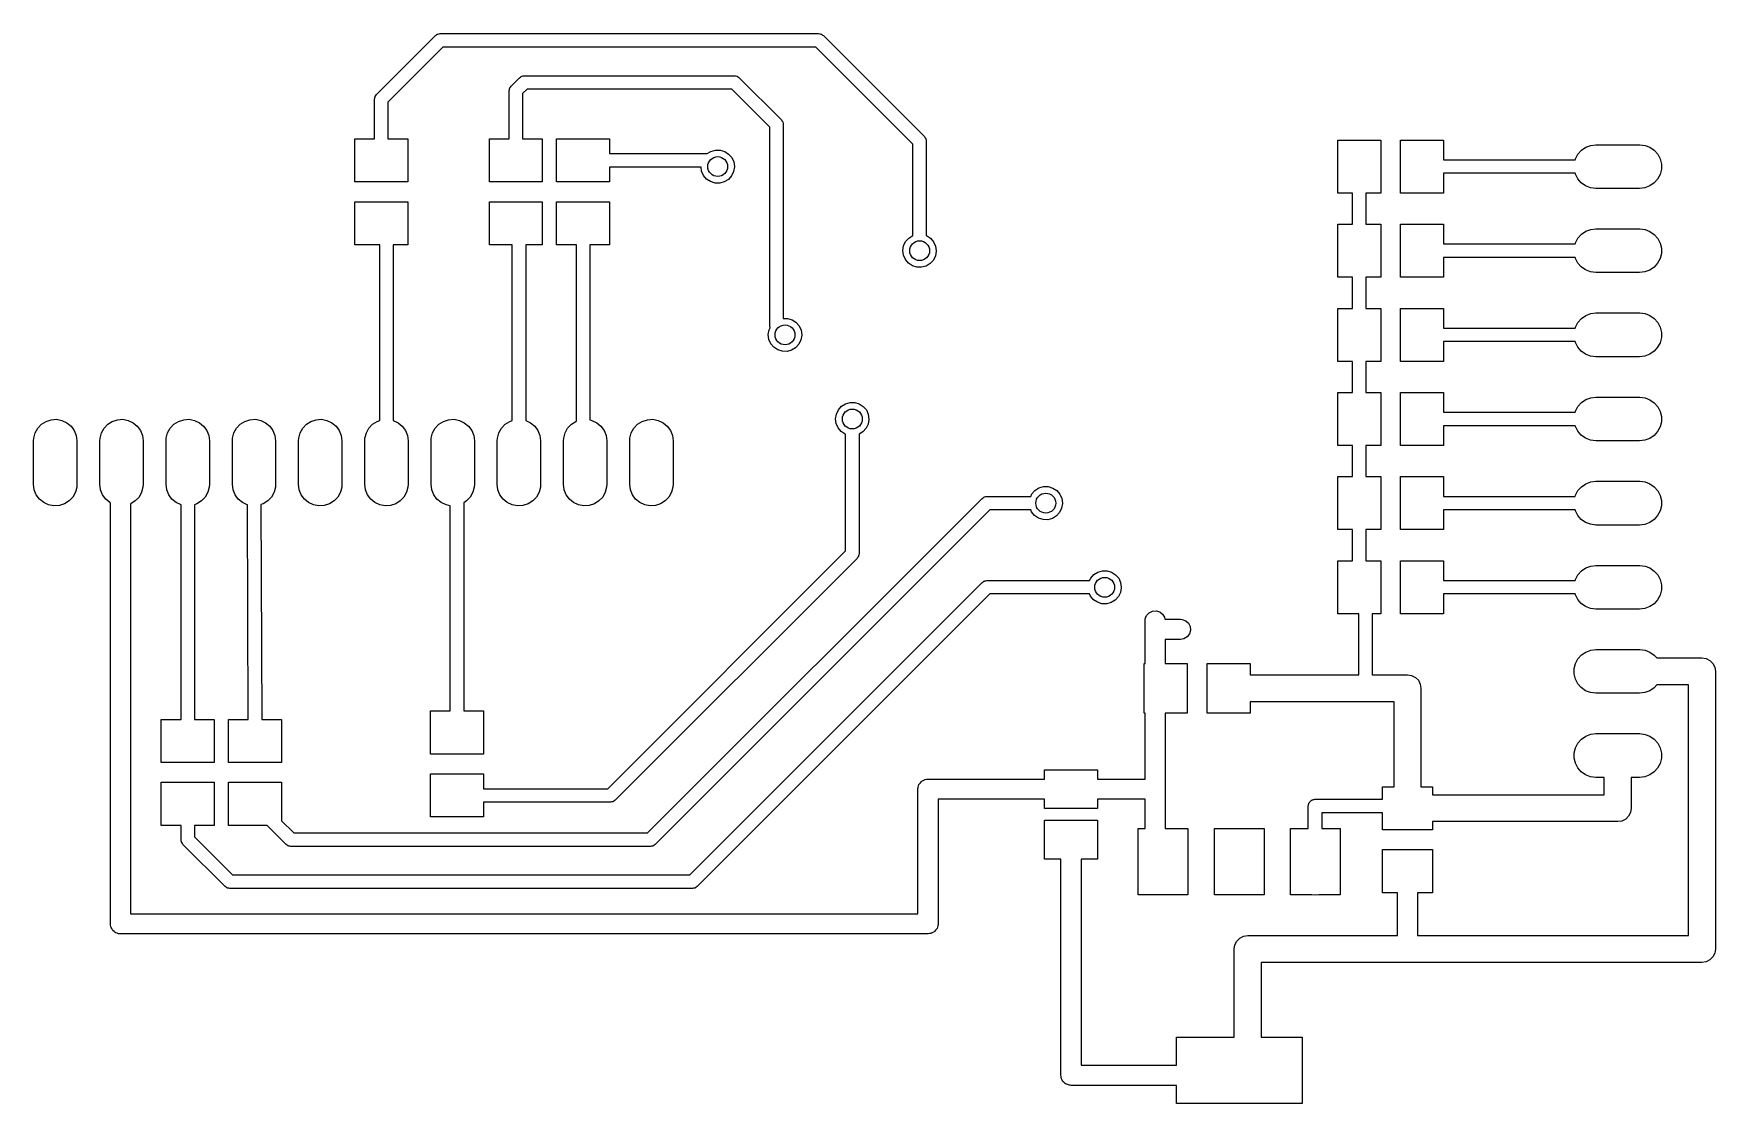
# Model space of a CAD drawing. Extents: x 127.3 to 178.1, y -124.4 to -92.1.
import ezdxf

# ---------------------------------------------------------------- set-up
doc = ezdxf.new("R2010")
doc.units = 0
doc.layers.add('BLACK', color=7, linetype='CONTINUOUS')

msp = doc.modelspace()

# ---------------------------------------------------------------- linework, layer by layer
at = {"layer": 'BLACK', "linetype": 'CONTINUOUS'}
for p, q in [((137.698, -93.9379), (139.476, -92.1597)), ((139.476, -92.1597), (139.505, -92.1417)), ((139.505, -92.1417), (139.531, -92.1205)), ((139.531, -92.1205), (139.543, -92.1179)), ((139.543, -92.1179), (139.553, -92.1117)), ((139.553, -92.1117), (139.587, -92.1079)), ((139.587, -92.1079), (139.62, -92.1004)), ((139.62, -92.1004), (151.05, -92.1004)), ((151.05, -92.1004), (151.083, -92.108)), ((151.083, -92.108), (151.117, -92.1118)), ((151.117, -92.1118), (151.127, -92.118)), ((151.127, -92.118), (151.138, -92.1207)), ((151.138, -92.1207), (151.165, -92.1419)), ((151.165, -92.1419), (151.193, -92.1599)), ((151.193, -92.1599), (154.242, -95.2082)), ((139.704, -92.5068), (138.045, -94.1658)), ((150.965, -92.5068), (139.704, -92.5068)), ((153.894, -95.4358), (150.965, -92.5068)), ((141.762, -93.6839), (142.016, -93.4297)), ((142.016, -93.4297), (142.045, -93.4117)), ((142.045, -93.4117), (142.071, -93.3905)), ((142.071, -93.3905), (142.083, -93.3879)), ((142.083, -93.3879), (142.093, -93.3817)), ((142.093, -93.3817), (142.127, -93.3779)), ((142.127, -93.3779), (142.16, -93.3704)), ((142.16, -93.3704), (148.51, -93.3704)), ((148.51, -93.3704), (148.543, -93.378)), ((148.543, -93.378), (148.577, -93.3818)), ((148.577, -93.3818), (148.587, -93.388)), ((148.587, -93.388), (148.598, -93.3907)), ((148.598, -93.3907), (148.625, -93.4119)), ((148.625, -93.4119), (148.653, -93.4299)), ((148.653, -93.4299), (149.924, -94.7002)), ((137.68, -93.9667), (137.698, -93.9379)), ((141.702, -93.8272), (141.71, -93.7942)), ((141.702, -95.2756), (141.702, -93.8272)), ((141.71, -93.7942), (141.714, -93.7604)), ((141.714, -93.7604), (141.72, -93.7505)), ((141.72, -93.7505), (141.723, -93.7392)), ((141.723, -93.7392), (141.744, -93.7127)), ((141.744, -93.7127), (141.762, -93.6839)), ((142.244, -93.7768), (142.109, -93.9118)), ((142.109, -93.9118), (142.109, -95.2756)), ((148.425, -93.7768), (142.244, -93.7768)), ((149.576, -94.9278), (148.425, -93.7768)), ((137.638, -94.0812), (137.646, -94.0482)), ((137.638, -95.2756), (137.638, -94.0812)), ((137.646, -94.0482), (137.65, -94.0144)), ((137.65, -94.0144), (137.656, -94.0045)), ((137.656, -94.0045), (137.659, -93.9932)), ((137.659, -93.9932), (137.68, -93.9667)), ((138.045, -94.1658), (138.045, -95.2756)), ((149.576, -100.94), (149.576, -94.9278)), ((149.924, -94.7002), (149.942, -94.7289)), ((149.942, -94.7289), (149.963, -94.7555)), ((149.963, -94.7555), (149.965, -94.7669)), ((149.965, -94.7669), (149.972, -94.7768)), ((149.972, -94.7768), (149.975, -94.8105)), ((149.975, -94.8105), (149.983, -94.8436)), ((149.983, -94.8436), (149.983, -100.695)), ((137.042, -96.5756), (137.042, -95.2756)), ((137.042, -95.2756), (137.638, -95.2756)), ((138.045, -95.2756), (138.642, -95.2756)), ((138.642, -95.2756), (138.642, -96.5756)), ((141.106, -96.5756), (141.106, -95.2756)), ((141.106, -95.2756), (141.702, -95.2756)), ((142.109, -95.2756), (142.706, -95.2756)), ((142.706, -95.2756), (142.706, -96.5756)), ((143.138, -96.5756), (143.138, -95.2756)), ((143.138, -95.2756), (144.738, -95.2756)), ((144.738, -95.2756), (144.738, -95.7224)), ((153.894, -98.1936), (153.894, -95.4358)), ((154.242, -95.2082), (154.26, -95.2369)), ((154.26, -95.2369), (154.281, -95.2635)), ((154.281, -95.2635), (154.283, -95.2749)), ((154.283, -95.2749), (154.29, -95.2848)), ((154.29, -95.2848), (154.293, -95.3185)), ((154.293, -95.3185), (154.301, -95.3516)), ((154.301, -95.3516), (154.301, -98.1945)), ((166.722, -96.9136), (166.722, -95.3136)), ((166.722, -95.3136), (168.022, -95.3136)), ((168.022, -95.3136), (168.022, -96.9136)), ((168.622, -96.9136), (168.622, -95.3136)), ((168.622, -95.3136), (169.922, -95.3136)), ((169.922, -95.3136), (169.922, -95.9104)), ((174.362, -95.4723), (174.519, -95.4532)), ((174.519, -95.4532), (175.84, -95.4532)), ((175.84, -95.4532), (175.847, -95.4532)), ((175.847, -95.4532), (176.004, -95.4739)), ((144.738, -95.7224), (147.688, -95.7224)), ((147.688, -95.7224), (147.796, -95.6543)), ((147.796, -95.6543), (147.933, -95.6151)), ((147.933, -95.6151), (148.076, -95.6159)), ((148.076, -95.6159), (148.213, -95.6568)), ((148.213, -95.6568), (148.332, -95.7344)), ((148.332, -95.7344), (148.426, -95.8425)), ((148.426, -95.8425), (148.485, -95.9724)), ((148.485, -95.9724), (148.505, -96.1136)), ((169.922, -95.9104), (173.894, -95.9104)), ((173.894, -95.9104), (173.903, -95.8769)), ((173.903, -95.8769), (173.977, -95.7367)), ((173.977, -95.7367), (174.082, -95.6182)), ((174.082, -95.6182), (174.213, -95.5284)), ((174.213, -95.5284), (174.362, -95.4723)), ((176.004, -95.4739), (176.152, -95.5316)), ((176.152, -95.5316), (176.282, -95.6228)), ((176.282, -95.6228), (176.386, -95.7424)), ((176.386, -95.7424), (176.459, -95.8834)), ((176.459, -95.8834), (176.496, -96.0377)), ((147.501, -96.1288), (144.738, -96.1288)), ((144.738, -96.1288), (144.738, -96.5756)), ((147.517, -96.2489), (147.501, -96.1288)), ((147.574, -96.3795), (147.517, -96.2489)), ((147.666, -96.4887), (147.574, -96.3795)), ((148.419, -96.395), (148.323, -96.5008)), ((148.481, -96.2666), (148.419, -96.395)), ((148.505, -96.1259), (148.481, -96.2666)), ((148.505, -96.1136), (148.505, -96.1259)), ((173.894, -96.3168), (169.922, -96.3168)), ((169.922, -96.3168), (169.922, -96.9136)), ((173.9, -96.3438), (173.894, -96.3168)), ((173.973, -96.4848), (173.9, -96.3438)), ((176.457, -96.3503), (176.382, -96.4905)), ((176.495, -96.1964), (176.457, -96.3503)), ((176.496, -96.0377), (176.495, -96.1964)), ((138.642, -96.5756), (137.042, -96.5756)), ((142.706, -96.5756), (141.106, -96.5756)), ((144.738, -96.5756), (143.138, -96.5756)), ((147.785, -96.5678), (147.666, -96.4887)), ((147.921, -96.6103), (147.785, -96.5678)), ((148.064, -96.6129), (147.921, -96.6103)), ((148.201, -96.5754), (148.064, -96.6129)), ((148.323, -96.5008), (148.201, -96.5754)), ((167.168, -96.9136), (166.722, -96.9136)), ((167.168, -97.8536), (167.168, -96.9136)), ((168.022, -96.9136), (167.575, -96.9136)), ((167.575, -96.9136), (167.575, -97.8536)), ((169.922, -96.9136), (168.622, -96.9136)), ((174.077, -96.6044), (173.973, -96.4848)), ((174.207, -96.6956), (174.077, -96.6044)), ((174.355, -96.7533), (174.207, -96.6956)), ((174.512, -96.774), (174.355, -96.7533)), ((174.519, -96.774), (174.512, -96.774)), ((175.84, -96.774), (174.519, -96.774)), ((175.998, -96.7549), (175.84, -96.774)), ((176.146, -96.6988), (175.998, -96.7549)), ((176.277, -96.609), (176.146, -96.6988)), ((176.382, -96.4905), (176.277, -96.609)), ((137.042, -98.4756), (137.042, -97.1756)), ((137.042, -97.1756), (138.642, -97.1756)), ((138.642, -97.1756), (138.642, -98.4756)), ((141.106, -98.4756), (141.106, -97.1756)), ((141.106, -97.1756), (142.706, -97.1756)), ((142.706, -97.1756), (142.706, -98.4756)), ((143.138, -98.4756), (143.138, -97.1756)), ((143.138, -97.1756), (144.738, -97.1756)), ((144.738, -97.1756), (144.738, -98.4756)), ((166.722, -99.4536), (166.722, -97.8536)), ((166.722, -97.8536), (167.168, -97.8536)), ((167.575, -97.8536), (168.022, -97.8536)), ((168.022, -97.8536), (168.022, -99.4536)), ((168.622, -99.4536), (168.622, -97.8536)), ((168.622, -97.8536), (169.922, -97.8536)), ((169.922, -97.8536), (169.922, -98.4504)), ((174.362, -98.0123), (174.519, -97.9932)), ((174.519, -97.9932), (175.84, -97.9932)), ((175.84, -97.9932), (175.847, -97.9932)), ((175.847, -97.9932), (176.004, -98.0139)), ((137.796, -98.4756), (137.042, -98.4756)), ((137.796, -103.781), (137.796, -98.4756)), ((138.642, -98.4756), (138.203, -98.4756)), ((138.203, -98.4756), (138.203, -103.776)), ((141.796, -98.4756), (141.106, -98.4756)), ((141.796, -103.781), (141.796, -98.4756)), ((142.706, -98.4756), (142.203, -98.4756)), ((142.203, -98.4756), (142.203, -103.776)), ((143.734, -98.4756), (143.138, -98.4756)), ((143.734, -103.801), (143.734, -98.4756)), ((144.738, -98.4756), (144.141, -98.4756)), ((144.141, -98.4756), (144.141, -103.763)), ((153.594, -98.6475), (153.616, -98.5065)), ((153.616, -98.5065), (153.677, -98.3773)), ((153.677, -98.3773), (153.771, -98.2704)), ((153.771, -98.2704), (153.892, -98.1943)), ((153.892, -98.1943), (153.894, -98.1936)), ((154.301, -98.1945), (154.309, -98.1968)), ((154.309, -98.1968), (154.428, -98.2744)), ((154.428, -98.2744), (154.522, -98.3825)), ((154.522, -98.3825), (154.581, -98.5124)), ((154.581, -98.5124), (154.601, -98.6536)), ((169.922, -98.4504), (173.894, -98.4504)), ((173.894, -98.4504), (173.903, -98.4169)), ((173.903, -98.4169), (173.977, -98.2767)), ((173.977, -98.2767), (174.082, -98.1582)), ((174.082, -98.1582), (174.213, -98.0684)), ((174.213, -98.0684), (174.362, -98.0123)), ((176.004, -98.0139), (176.152, -98.0716)), ((176.152, -98.0716), (176.282, -98.1628)), ((176.282, -98.1628), (176.386, -98.2824)), ((176.386, -98.2824), (176.459, -98.4234)), ((176.459, -98.4234), (176.496, -98.5777)), ((153.613, -98.7889), (153.594, -98.6475)), ((153.67, -98.9195), (153.613, -98.7889)), ((153.762, -99.0287), (153.67, -98.9195)), ((154.515, -98.935), (154.419, -99.0408)), ((154.577, -98.8066), (154.515, -98.935)), ((154.601, -98.6659), (154.577, -98.8066)), ((154.601, -98.6536), (154.601, -98.6659)), ((173.894, -98.8568), (169.922, -98.8568)), ((169.922, -98.8568), (169.922, -99.4536)), ((173.9, -98.8838), (173.894, -98.8568)), ((173.973, -99.0248), (173.9, -98.8838)), ((176.457, -98.8903), (176.382, -99.0305)), ((176.495, -98.7364), (176.457, -98.8903)), ((176.496, -98.5777), (176.495, -98.7364)), ((153.881, -99.1078), (153.762, -99.0287)), ((154.017, -99.1503), (153.881, -99.1078)), ((154.16, -99.1529), (154.017, -99.1503)), ((154.297, -99.1154), (154.16, -99.1529)), ((154.419, -99.0408), (154.297, -99.1154)), ((167.168, -99.4536), (166.722, -99.4536)), ((167.168, -100.394), (167.168, -99.4536)), ((168.022, -99.4536), (167.575, -99.4536)), ((167.575, -99.4536), (167.575, -100.394)), ((169.922, -99.4536), (168.622, -99.4536)), ((174.077, -99.1444), (173.973, -99.0248)), ((174.207, -99.2356), (174.077, -99.1444)), ((174.355, -99.2933), (174.207, -99.2356)), ((174.512, -99.314), (174.355, -99.2933)), ((174.519, -99.314), (174.512, -99.314)), ((175.84, -99.314), (174.519, -99.314)), ((175.998, -99.2949), (175.84, -99.314)), ((176.146, -99.2388), (175.998, -99.2949)), ((176.277, -99.149), (176.146, -99.2388)), ((176.382, -99.0305), (176.277, -99.149)), ((166.722, -101.994), (166.722, -100.394)), ((166.722, -100.394), (167.168, -100.394)), ((167.575, -100.394), (168.022, -100.394)), ((168.022, -100.394), (168.022, -101.994)), ((168.622, -101.994), (168.622, -100.394)), ((168.622, -100.394), (169.922, -100.394)), ((169.922, -100.394), (169.922, -100.99)), ((174.362, -100.552), (174.519, -100.533)), ((174.519, -100.533), (175.84, -100.533)), ((175.84, -100.533), (175.847, -100.533)), ((175.847, -100.533), (176.004, -100.554)), ((149.53, -101.187), (149.552, -101.046)), ((149.552, -101.046), (149.585, -100.978)), ((149.584, -100.973), (149.576, -100.94)), ((149.585, -100.978), (149.584, -100.973)), ((149.983, -100.695), (150.108, -100.696)), ((150.108, -100.696), (150.245, -100.737)), ((150.245, -100.737), (150.364, -100.814)), ((150.364, -100.814), (150.458, -100.922)), ((150.458, -100.922), (150.517, -101.052)), ((150.517, -101.052), (150.537, -101.194)), ((169.922, -100.99), (173.894, -100.99)), ((173.894, -100.99), (173.903, -100.957)), ((173.903, -100.957), (173.977, -100.817)), ((173.977, -100.817), (174.082, -100.698)), ((174.082, -100.698), (174.213, -100.608)), ((174.213, -100.608), (174.362, -100.552)), ((176.004, -100.554), (176.152, -100.612)), ((176.152, -100.612), (176.282, -100.703)), ((176.282, -100.703), (176.386, -100.822)), ((176.386, -100.822), (176.459, -100.963)), ((176.459, -100.963), (176.496, -101.118)), ((149.549, -101.329), (149.53, -101.187)), ((149.606, -101.46), (149.549, -101.329)), ((149.698, -101.569), (149.606, -101.46)), ((150.451, -101.475), (150.355, -101.581)), ((150.513, -101.347), (150.451, -101.475)), ((150.537, -101.206), (150.513, -101.347)), ((150.537, -101.194), (150.537, -101.206)), ((173.894, -101.397), (169.922, -101.397)), ((169.922, -101.397), (169.922, -101.994)), ((173.9, -101.424), (173.894, -101.397)), ((173.973, -101.565), (173.9, -101.424)), ((176.457, -101.43), (176.382, -101.57)), ((176.495, -101.276), (176.457, -101.43)), ((176.496, -101.118), (176.495, -101.276)), ((149.817, -101.648), (149.698, -101.569)), ((149.953, -101.69), (149.817, -101.648)), ((150.096, -101.693), (149.953, -101.69)), ((150.233, -101.655), (150.096, -101.693)), ((150.355, -101.581), (150.233, -101.655)), ((167.168, -101.994), (166.722, -101.994)), ((167.168, -102.934), (167.168, -101.994)), ((168.022, -101.994), (167.575, -101.994)), ((167.575, -101.994), (167.575, -102.934)), ((169.922, -101.994), (168.622, -101.994)), ((174.077, -101.684), (173.973, -101.565)), ((174.207, -101.776), (174.077, -101.684)), ((174.355, -101.833), (174.207, -101.776)), ((174.512, -101.854), (174.355, -101.833)), ((174.519, -101.854), (174.512, -101.854)), ((175.84, -101.854), (174.519, -101.854)), ((175.998, -101.835), (175.84, -101.854)), ((176.146, -101.779), (175.998, -101.835)), ((176.277, -101.689), (176.146, -101.779)), ((176.382, -101.57), (176.277, -101.689)), ((166.722, -104.534), (166.722, -102.934)), ((166.722, -102.934), (167.168, -102.934)), ((167.575, -102.934), (168.022, -102.934)), ((168.022, -102.934), (168.022, -104.534)), ((168.622, -104.534), (168.622, -102.934)), ((168.622, -102.934), (169.922, -102.934)), ((169.922, -102.934), (169.922, -103.53)), ((174.362, -103.092), (174.519, -103.073)), ((174.519, -103.073), (175.84, -103.073)), ((175.84, -103.073), (175.847, -103.073)), ((175.847, -103.073), (176.004, -103.094)), ((151.562, -103.727), (151.584, -103.586)), ((151.584, -103.586), (151.645, -103.457)), ((151.645, -103.457), (151.739, -103.35)), ((151.739, -103.35), (151.86, -103.274)), ((151.86, -103.274), (151.997, -103.235)), ((151.997, -103.235), (152.14, -103.236)), ((152.14, -103.236), (152.277, -103.277)), ((152.277, -103.277), (152.396, -103.354)), ((152.396, -103.354), (152.49, -103.462)), ((152.49, -103.462), (152.549, -103.592)), ((169.922, -103.53), (173.894, -103.53)), ((173.894, -103.53), (173.903, -103.497)), ((173.903, -103.497), (173.977, -103.357)), ((173.977, -103.357), (174.082, -103.238)), ((174.082, -103.238), (174.213, -103.148)), ((174.213, -103.148), (174.362, -103.092)), ((176.004, -103.094), (176.152, -103.152)), ((176.152, -103.152), (176.282, -103.243)), ((176.282, -103.243), (176.386, -103.362)), ((176.386, -103.362), (176.459, -103.503)), ((176.459, -103.503), (176.496, -103.658)), ((127.392, -104.156), (127.471, -104.013)), ((127.471, -104.013), (127.583, -103.893)), ((127.583, -103.893), (127.721, -103.805)), ((127.721, -103.805), (127.877, -103.755)), ((127.877, -103.755), (128.041, -103.744)), ((128.041, -103.744), (128.202, -103.775)), ((128.202, -103.775), (128.35, -103.845)), ((128.35, -103.845), (128.476, -103.949)), ((128.476, -103.949), (128.573, -104.082)), ((128.573, -104.082), (128.633, -104.234)), ((129.392, -104.156), (129.471, -104.013)), ((129.471, -104.013), (129.583, -103.893)), ((129.583, -103.893), (129.721, -103.805)), ((129.721, -103.805), (129.877, -103.755)), ((129.877, -103.755), (130.041, -103.744)), ((130.041, -103.744), (130.202, -103.775)), ((130.202, -103.775), (130.35, -103.845)), ((130.35, -103.845), (130.476, -103.949)), ((130.476, -103.949), (130.573, -104.082)), ((130.573, -104.082), (130.633, -104.234)), ((131.392, -104.156), (131.471, -104.013)), ((131.471, -104.013), (131.583, -103.893)), ((131.583, -103.893), (131.721, -103.805)), ((131.721, -103.805), (131.877, -103.755)), ((131.877, -103.755), (132.041, -103.744)), ((132.041, -103.744), (132.202, -103.775)), ((132.202, -103.775), (132.35, -103.845)), ((132.35, -103.845), (132.476, -103.949)), ((132.476, -103.949), (132.573, -104.082)), ((132.573, -104.082), (132.633, -104.234)), ((133.392, -104.156), (133.471, -104.013)), ((133.471, -104.013), (133.583, -103.893)), ((133.583, -103.893), (133.721, -103.805)), ((133.721, -103.805), (133.877, -103.755)), ((133.877, -103.755), (134.041, -103.744)), ((134.041, -103.744), (134.202, -103.775)), ((134.202, -103.775), (134.35, -103.845)), ((134.35, -103.845), (134.476, -103.949)), ((134.476, -103.949), (134.573, -104.082)), ((134.573, -104.082), (134.633, -104.234)), ((135.392, -104.156), (135.471, -104.013)), ((135.471, -104.013), (135.583, -103.893)), ((135.583, -103.893), (135.721, -103.805)), ((135.721, -103.805), (135.877, -103.755)), ((135.877, -103.755), (136.041, -103.744)), ((136.041, -103.744), (136.202, -103.775)), ((136.202, -103.775), (136.35, -103.845)), ((136.35, -103.845), (136.476, -103.949)), ((136.476, -103.949), (136.573, -104.082)), ((136.573, -104.082), (136.633, -104.234)), ((137.392, -104.156), (137.471, -104.013)), ((137.471, -104.013), (137.583, -103.893)), ((137.583, -103.893), (137.721, -103.805)), ((137.721, -103.805), (137.796, -103.781)), ((138.203, -103.776), (138.35, -103.845)), ((138.35, -103.845), (138.476, -103.949)), ((138.476, -103.949), (138.573, -104.082)), ((138.573, -104.082), (138.633, -104.234)), ((139.392, -104.156), (139.471, -104.013)), ((139.471, -104.013), (139.583, -103.893)), ((139.583, -103.893), (139.721, -103.805)), ((139.721, -103.805), (139.877, -103.755)), ((139.877, -103.755), (140.041, -103.744)), ((140.041, -103.744), (140.202, -103.775)), ((140.202, -103.775), (140.35, -103.845)), ((140.35, -103.845), (140.476, -103.949)), ((140.476, -103.949), (140.573, -104.082)), ((140.573, -104.082), (140.633, -104.234)), ((141.392, -104.156), (141.471, -104.013)), ((141.471, -104.013), (141.583, -103.893)), ((141.583, -103.893), (141.721, -103.805)), ((141.721, -103.805), (141.796, -103.781)), ((142.203, -103.776), (142.35, -103.845)), ((142.35, -103.845), (142.476, -103.949)), ((142.476, -103.949), (142.573, -104.082)), ((142.573, -104.082), (142.633, -104.234)), ((143.392, -104.156), (143.471, -104.013)), ((143.471, -104.013), (143.583, -103.893)), ((143.583, -103.893), (143.721, -103.805)), ((143.721, -103.805), (143.734, -103.801)), ((144.141, -103.763), (144.202, -103.775)), ((144.202, -103.775), (144.35, -103.845)), ((144.35, -103.845), (144.476, -103.949)), ((144.476, -103.949), (144.573, -104.082)), ((144.573, -104.082), (144.633, -104.234)), ((145.392, -104.156), (145.471, -104.013)), ((145.471, -104.013), (145.583, -103.893)), ((145.583, -103.893), (145.721, -103.805)), ((145.721, -103.805), (145.877, -103.755)), ((145.877, -103.755), (146.041, -103.744)), ((146.041, -103.744), (146.202, -103.775)), ((146.202, -103.775), (146.35, -103.845)), ((146.35, -103.845), (146.476, -103.949)), ((146.476, -103.949), (146.573, -104.082)), ((146.573, -104.082), (146.633, -104.234)), ((151.581, -103.869), (151.562, -103.727)), ((151.638, -104), (151.581, -103.869)), ((151.73, -104.109), (151.638, -104)), ((152.483, -104.015), (152.387, -104.121)), ((152.545, -103.887), (152.483, -104.015)), ((152.569, -103.746), (152.545, -103.887)), ((152.549, -103.592), (152.569, -103.734)), ((152.569, -103.734), (152.569, -103.746)), ((173.894, -103.937), (169.922, -103.937)), ((169.922, -103.937), (169.922, -104.534)), ((173.9, -103.964), (173.894, -103.937)), ((173.973, -104.105), (173.9, -103.964)), ((176.457, -103.97), (176.382, -104.11)), ((176.495, -103.816), (176.457, -103.97)), ((176.496, -103.658), (176.495, -103.816)), ((127.346, -104.397), (127.351, -104.315)), ((127.346, -105.705), (127.346, -104.397)), ((127.351, -104.315), (127.392, -104.156)), ((128.633, -104.234), (128.654, -104.397)), ((128.654, -104.397), (128.654, -105.705)), ((129.346, -104.397), (129.351, -104.315)), ((129.346, -105.705), (129.346, -104.397)), ((129.351, -104.315), (129.392, -104.156)), ((130.633, -104.234), (130.654, -104.397)), ((130.654, -104.397), (130.654, -105.705)), ((131.346, -104.397), (131.351, -104.315)), ((131.346, -105.705), (131.346, -104.397)), ((131.351, -104.315), (131.392, -104.156)), ((132.633, -104.234), (132.654, -104.397)), ((132.654, -104.397), (132.654, -105.705)), ((133.346, -104.397), (133.351, -104.315)), ((133.346, -105.705), (133.346, -104.397)), ((133.351, -104.315), (133.392, -104.156)), ((134.633, -104.234), (134.654, -104.397)), ((134.654, -104.397), (134.654, -105.705)), ((135.346, -104.397), (135.351, -104.315)), ((135.346, -105.705), (135.346, -104.397)), ((135.351, -104.315), (135.392, -104.156)), ((136.633, -104.234), (136.654, -104.397)), ((136.654, -104.397), (136.654, -105.705)), ((137.346, -104.397), (137.351, -104.315)), ((137.346, -105.705), (137.346, -104.397)), ((137.351, -104.315), (137.392, -104.156)), ((138.633, -104.234), (138.654, -104.397)), ((138.654, -104.397), (138.654, -105.705)), ((139.346, -104.397), (139.351, -104.315)), ((139.346, -105.705), (139.346, -104.397)), ((139.351, -104.315), (139.392, -104.156)), ((140.633, -104.234), (140.654, -104.397)), ((140.654, -104.397), (140.654, -105.705)), ((141.346, -104.397), (141.351, -104.315)), ((141.346, -105.705), (141.346, -104.397)), ((141.351, -104.315), (141.392, -104.156)), ((142.633, -104.234), (142.654, -104.397)), ((142.654, -104.397), (142.654, -105.705)), ((143.346, -104.397), (143.351, -104.315)), ((143.346, -105.705), (143.346, -104.397)), ((143.351, -104.315), (143.392, -104.156)), ((144.633, -104.234), (144.654, -104.397)), ((144.654, -104.397), (144.654, -105.705)), ((145.346, -104.397), (145.351, -104.315)), ((145.346, -105.705), (145.346, -104.397)), ((145.351, -104.315), (145.392, -104.156)), ((146.633, -104.234), (146.654, -104.397)), ((146.654, -104.397), (146.654, -105.705)), ((151.849, -104.188), (151.73, -104.109)), ((151.862, -104.192), (151.849, -104.188)), ((151.862, -107.713), (151.862, -104.192)), ((152.387, -104.121), (152.269, -104.193)), ((152.269, -104.193), (152.269, -107.798)), ((167.168, -104.534), (166.722, -104.534)), ((167.168, -105.474), (167.168, -104.534)), ((168.022, -104.534), (167.575, -104.534)), ((167.575, -104.534), (167.575, -105.474)), ((169.922, -104.534), (168.622, -104.534)), ((174.077, -104.224), (173.973, -104.105)), ((174.207, -104.316), (174.077, -104.224)), ((174.355, -104.373), (174.207, -104.316)), ((174.512, -104.394), (174.355, -104.373)), ((174.519, -104.394), (174.512, -104.394)), ((175.84, -104.394), (174.519, -104.394)), ((175.998, -104.375), (175.84, -104.394)), ((176.146, -104.319), (175.998, -104.375)), ((176.277, -104.229), (176.146, -104.319)), ((176.382, -104.11), (176.277, -104.229)), ((166.722, -107.074), (166.722, -105.474)), ((166.722, -105.474), (167.168, -105.474)), ((167.575, -105.474), (168.022, -105.474)), ((168.022, -105.474), (168.022, -107.074)), ((168.622, -107.074), (168.622, -105.474)), ((168.622, -105.474), (169.922, -105.474)), ((169.922, -105.474), (169.922, -106.07)), ((174.362, -105.632), (174.519, -105.613)), ((174.519, -105.613), (175.84, -105.613)), ((175.84, -105.613), (175.847, -105.613)), ((175.847, -105.613), (176.004, -105.634)), ((127.366, -105.868), (127.346, -105.705)), ((127.427, -106.02), (127.366, -105.868)), ((127.523, -106.153), (127.427, -106.02)), ((128.529, -106.09), (128.416, -106.209)), ((128.608, -105.946), (128.529, -106.09)), ((128.648, -105.787), (128.608, -105.946)), ((128.654, -105.705), (128.648, -105.787)), ((129.366, -105.868), (129.346, -105.705)), ((129.427, -106.02), (129.366, -105.868)), ((129.523, -106.153), (129.427, -106.02)), ((130.529, -106.09), (130.416, -106.209)), ((130.608, -105.946), (130.529, -106.09)), ((130.648, -105.787), (130.608, -105.946)), ((130.654, -105.705), (130.648, -105.787)), ((131.366, -105.868), (131.346, -105.705)), ((131.427, -106.02), (131.366, -105.868)), ((131.523, -106.153), (131.427, -106.02)), ((132.529, -106.09), (132.416, -106.209)), ((132.608, -105.946), (132.529, -106.09)), ((132.648, -105.787), (132.608, -105.946)), ((132.654, -105.705), (132.648, -105.787)), ((133.366, -105.868), (133.346, -105.705)), ((133.427, -106.02), (133.366, -105.868)), ((133.523, -106.153), (133.427, -106.02)), ((134.529, -106.09), (134.416, -106.209)), ((134.608, -105.946), (134.529, -106.09)), ((134.648, -105.787), (134.608, -105.946)), ((134.654, -105.705), (134.648, -105.787)), ((135.366, -105.868), (135.346, -105.705)), ((135.427, -106.02), (135.366, -105.868)), ((135.523, -106.153), (135.427, -106.02)), ((136.529, -106.09), (136.416, -106.209)), ((136.608, -105.946), (136.529, -106.09)), ((136.648, -105.787), (136.608, -105.946)), ((136.654, -105.705), (136.648, -105.787)), ((137.366, -105.868), (137.346, -105.705)), ((137.427, -106.02), (137.366, -105.868)), ((137.523, -106.153), (137.427, -106.02)), ((138.529, -106.09), (138.416, -106.209)), ((138.608, -105.946), (138.529, -106.09)), ((138.648, -105.787), (138.608, -105.946)), ((138.654, -105.705), (138.648, -105.787)), ((139.366, -105.868), (139.346, -105.705)), ((139.427, -106.02), (139.366, -105.868)), ((139.523, -106.153), (139.427, -106.02)), ((140.529, -106.09), (140.416, -106.209)), ((140.608, -105.946), (140.529, -106.09)), ((140.648, -105.787), (140.608, -105.946)), ((140.654, -105.705), (140.648, -105.787)), ((141.366, -105.868), (141.346, -105.705)), ((141.427, -106.02), (141.366, -105.868)), ((141.523, -106.153), (141.427, -106.02)), ((142.529, -106.09), (142.416, -106.209)), ((142.608, -105.946), (142.529, -106.09)), ((142.648, -105.787), (142.608, -105.946)), ((142.654, -105.705), (142.648, -105.787)), ((143.366, -105.868), (143.346, -105.705)), ((143.427, -106.02), (143.366, -105.868)), ((143.523, -106.153), (143.427, -106.02)), ((144.529, -106.09), (144.416, -106.209)), ((144.608, -105.946), (144.529, -106.09)), ((144.648, -105.787), (144.608, -105.946)), ((144.654, -105.705), (144.648, -105.787)), ((145.366, -105.868), (145.346, -105.705)), ((145.427, -106.02), (145.366, -105.868)), ((145.523, -106.153), (145.427, -106.02)), ((145.885, -116.23), (155.986, -106.13)), ((146.529, -106.09), (146.416, -106.209)), ((146.608, -105.946), (146.529, -106.09)), ((146.648, -105.787), (146.608, -105.946)), ((146.654, -105.705), (146.648, -105.787)), ((155.986, -106.13), (156.015, -106.112)), ((156.015, -106.112), (156.041, -106.091)), ((156.041, -106.091), (156.053, -106.088)), ((156.053, -106.088), (156.063, -106.082)), ((156.063, -106.082), (156.097, -106.078)), ((156.097, -106.078), (156.13, -106.07)), ((156.13, -106.07), (157.453, -106.07)), ((157.453, -106.07), (157.487, -105.997)), ((157.487, -105.997), (157.581, -105.89)), ((157.581, -105.89), (157.702, -105.814)), ((157.702, -105.814), (157.839, -105.775)), ((157.839, -105.775), (157.982, -105.776)), ((157.982, -105.776), (158.119, -105.817)), ((158.119, -105.817), (158.238, -105.894)), ((158.238, -105.894), (158.332, -106.002)), ((158.332, -106.002), (158.391, -106.132)), ((169.922, -106.07), (173.894, -106.07)), ((173.894, -106.07), (173.903, -106.037)), ((173.903, -106.037), (173.977, -105.897)), ((173.977, -105.897), (174.082, -105.778)), ((174.082, -105.778), (174.213, -105.688)), ((174.213, -105.688), (174.362, -105.632)), ((176.004, -105.634), (176.152, -105.692)), ((176.152, -105.692), (176.282, -105.783)), ((176.282, -105.783), (176.386, -105.902)), ((176.386, -105.902), (176.459, -106.043)), ((176.459, -106.043), (176.496, -106.198)), ((127.649, -106.257), (127.523, -106.153)), ((127.798, -106.327), (127.649, -106.257)), ((127.959, -106.358), (127.798, -106.327)), ((128.122, -106.348), (127.959, -106.358)), ((128.278, -106.297), (128.122, -106.348)), ((128.416, -106.209), (128.278, -106.297)), ((129.649, -106.257), (129.523, -106.153)), ((129.663, -106.264), (129.649, -106.257)), ((129.663, -118.974), (129.663, -106.264)), ((130.278, -106.297), (130.272, -106.299)), ((130.272, -106.299), (130.272, -118.669)), ((130.416, -106.209), (130.278, -106.297)), ((131.649, -106.257), (131.523, -106.153)), ((131.796, -106.327), (131.649, -106.257)), ((131.796, -112.802), (131.796, -106.327)), ((132.278, -106.297), (132.203, -106.321)), ((132.203, -106.321), (132.203, -112.802)), ((132.416, -106.209), (132.278, -106.297)), ((133.649, -106.257), (133.523, -106.153)), ((133.798, -106.327), (133.649, -106.257)), ((133.801, -106.328), (133.798, -106.327)), ((133.826, -112.802), (133.801, -106.328)), ((134.278, -106.297), (134.207, -106.32)), ((134.207, -106.32), (134.232, -112.802)), ((134.416, -106.209), (134.278, -106.297)), ((135.649, -106.257), (135.523, -106.153)), ((135.798, -106.327), (135.649, -106.257)), ((135.959, -106.358), (135.798, -106.327)), ((136.122, -106.348), (135.959, -106.358)), ((136.278, -106.297), (136.122, -106.348)), ((136.416, -106.209), (136.278, -106.297)), ((137.649, -106.257), (137.523, -106.153)), ((137.798, -106.327), (137.649, -106.257)), ((137.959, -106.358), (137.798, -106.327)), ((138.122, -106.348), (137.959, -106.358)), ((138.278, -106.297), (138.122, -106.348)), ((138.416, -106.209), (138.278, -106.297)), ((139.649, -106.257), (139.523, -106.153)), ((139.798, -106.327), (139.649, -106.257)), ((139.924, -106.351), (139.798, -106.327)), ((139.924, -112.548), (139.924, -106.351)), ((140.416, -106.209), (140.331, -106.263)), ((140.331, -106.263), (140.331, -112.548)), ((141.649, -106.257), (141.523, -106.153)), ((141.798, -106.327), (141.649, -106.257)), ((141.959, -106.358), (141.798, -106.327)), ((142.122, -106.348), (141.959, -106.358)), ((142.278, -106.297), (142.122, -106.348)), ((142.416, -106.209), (142.278, -106.297)), ((143.649, -106.257), (143.523, -106.153)), ((143.798, -106.327), (143.649, -106.257)), ((143.959, -106.358), (143.798, -106.327)), ((144.122, -106.348), (143.959, -106.358)), ((144.278, -106.297), (144.122, -106.348)), ((144.416, -106.209), (144.278, -106.297)), ((145.649, -106.257), (145.523, -106.153)), ((145.798, -106.327), (145.649, -106.257)), ((145.959, -106.358), (145.798, -106.327)), ((146.122, -106.348), (145.959, -106.358)), ((156.214, -106.477), (146.113, -116.578)), ((146.278, -106.297), (146.122, -106.348)), ((146.416, -106.209), (146.278, -106.297)), ((157.453, -106.477), (156.214, -106.477)), ((157.48, -106.54), (157.453, -106.477)), ((157.572, -106.649), (157.48, -106.54)), ((158.325, -106.555), (158.229, -106.661)), ((158.387, -106.427), (158.325, -106.555)), ((158.411, -106.286), (158.387, -106.427)), ((158.391, -106.132), (158.411, -106.274)), ((158.411, -106.274), (158.411, -106.286)), ((173.894, -106.477), (169.922, -106.477)), ((169.922, -106.477), (169.922, -107.074)), ((173.9, -106.504), (173.894, -106.477)), ((173.973, -106.645), (173.9, -106.504)), ((176.457, -106.51), (176.382, -106.65)), ((176.495, -106.356), (176.457, -106.51)), ((176.496, -106.198), (176.495, -106.356)), ((157.691, -106.728), (157.572, -106.649)), ((157.827, -106.77), (157.691, -106.728)), ((157.97, -106.773), (157.827, -106.77)), ((158.107, -106.735), (157.97, -106.773)), ((158.229, -106.661), (158.107, -106.735)), ((167.168, -107.074), (166.722, -107.074)), ((167.168, -108.014), (167.168, -107.074)), ((168.022, -107.074), (167.575, -107.074)), ((167.575, -107.074), (167.575, -108.014)), ((169.922, -107.074), (168.622, -107.074)), ((174.077, -106.764), (173.973, -106.645)), ((174.207, -106.856), (174.077, -106.764)), ((174.355, -106.913), (174.207, -106.856)), ((174.512, -106.934), (174.355, -106.913)), ((174.519, -106.934), (174.512, -106.934)), ((175.84, -106.934), (174.519, -106.934)), ((175.998, -106.915), (175.84, -106.934)), ((176.146, -106.859), (175.998, -106.915)), ((176.277, -106.769), (176.146, -106.859)), ((176.382, -106.65), (176.277, -106.769)), ((144.681, -114.894), (151.862, -107.713)), ((152.209, -107.941), (144.909, -115.242)), ((152.227, -107.913), (152.209, -107.941)), ((152.249, -107.886), (152.227, -107.913)), ((152.251, -107.875), (152.249, -107.886)), ((152.257, -107.865), (152.251, -107.875)), ((152.261, -107.831), (152.257, -107.865)), ((152.269, -107.798), (152.261, -107.831)), ((166.722, -109.614), (166.722, -108.014)), ((166.722, -108.014), (167.168, -108.014)), ((167.575, -108.014), (168.022, -108.014)), ((168.022, -108.014), (168.022, -109.614)), ((168.622, -109.614), (168.622, -108.014)), ((168.622, -108.014), (169.922, -108.014)), ((169.922, -108.014), (169.922, -108.61)), ((174.362, -108.172), (174.519, -108.153)), ((174.519, -108.153), (175.84, -108.153)), ((175.84, -108.153), (175.847, -108.153)), ((175.847, -108.153), (176.004, -108.174)), ((155.986, -108.67), (156.015, -108.652)), ((156.015, -108.652), (156.041, -108.631)), ((156.041, -108.631), (156.053, -108.628)), ((156.053, -108.628), (156.063, -108.622)), ((156.063, -108.622), (156.097, -108.618)), ((156.097, -108.618), (156.13, -108.61)), ((156.13, -108.61), (159.231, -108.61)), ((159.231, -108.61), (159.265, -108.537)), ((159.265, -108.537), (159.359, -108.43)), ((159.359, -108.43), (159.48, -108.354)), ((159.48, -108.354), (159.617, -108.315)), ((159.617, -108.315), (159.76, -108.316)), ((159.76, -108.316), (159.897, -108.357)), ((159.897, -108.357), (160.016, -108.434)), ((160.016, -108.434), (160.11, -108.542)), ((160.11, -108.542), (160.169, -108.672)), ((169.922, -108.61), (173.894, -108.61)), ((173.894, -108.61), (173.903, -108.577)), ((173.903, -108.577), (173.977, -108.437)), ((173.977, -108.437), (174.082, -108.318)), ((174.082, -108.318), (174.213, -108.228)), ((174.213, -108.228), (174.362, -108.172)), ((176.004, -108.174), (176.152, -108.232)), ((176.152, -108.232), (176.282, -108.323)), ((176.282, -108.323), (176.386, -108.442)), ((176.386, -108.442), (176.459, -108.583)), ((176.459, -108.583), (176.496, -108.738)), ((147.155, -117.5), (155.986, -108.67)), ((156.214, -109.017), (147.383, -117.848)), ((159.231, -109.017), (156.214, -109.017)), ((159.258, -109.08), (159.231, -109.017)), ((159.35, -109.189), (159.258, -109.08)), ((160.103, -109.095), (160.007, -109.201)), ((160.165, -108.967), (160.103, -109.095)), ((160.189, -108.826), (160.165, -108.967)), ((160.169, -108.672), (160.189, -108.814)), ((160.189, -108.814), (160.189, -108.826)), ((173.894, -109.017), (169.922, -109.017)), ((169.922, -109.017), (169.922, -109.614)), ((173.9, -109.044), (173.894, -109.017)), ((173.973, -109.185), (173.9, -109.044)), ((176.457, -109.05), (176.382, -109.19)), ((176.495, -108.896), (176.457, -109.05)), ((176.496, -108.738), (176.495, -108.896)), ((159.469, -109.268), (159.35, -109.189)), ((159.605, -109.31), (159.469, -109.268)), ((159.748, -109.313), (159.605, -109.31)), ((159.885, -109.275), (159.748, -109.313)), ((160.007, -109.201), (159.885, -109.275)), ((160.911, -109.77), (160.952, -109.667)), ((160.952, -109.667), (161.028, -109.585)), ((161.028, -109.585), (161.128, -109.536)), ((161.128, -109.536), (161.239, -109.526)), ((161.239, -109.526), (161.347, -109.557)), ((161.347, -109.557), (161.435, -109.625)), ((161.435, -109.625), (161.494, -109.72)), ((167.356, -109.614), (166.722, -109.614)), ((167.356, -111.455), (167.356, -109.614)), ((168.022, -109.614), (167.763, -109.614)), ((167.763, -109.614), (167.763, -111.455)), ((169.922, -109.614), (168.622, -109.614)), ((174.077, -109.304), (173.973, -109.185)), ((174.207, -109.396), (174.077, -109.304)), ((174.355, -109.453), (174.207, -109.396)), ((174.512, -109.474), (174.355, -109.453)), ((174.519, -109.474), (174.512, -109.474)), ((175.84, -109.474), (174.519, -109.474)), ((175.998, -109.455), (175.84, -109.474)), ((176.146, -109.399), (175.998, -109.455)), ((176.277, -109.309), (176.146, -109.399)), ((176.382, -109.19), (176.277, -109.309)), ((160.905, -109.83), (160.911, -109.77)), ((160.905, -111.112), (160.905, -109.83)), ((161.494, -109.72), (161.505, -109.779)), ((161.505, -109.779), (161.972, -109.779)), ((161.972, -109.779), (162.031, -109.785)), ((162.031, -109.785), (162.134, -109.826)), ((162.134, -109.826), (162.216, -109.902)), ((162.216, -109.902), (162.265, -110.002)), ((162.275, -110.113), (162.244, -110.221)), ((162.265, -110.002), (162.275, -110.113)), ((161.972, -110.388), (161.514, -110.388)), ((161.514, -110.388), (161.514, -111.112)), ((162.081, -110.368), (161.972, -110.388)), ((162.176, -110.309), (162.081, -110.368)), ((162.244, -110.221), (162.176, -110.309)), ((174.362, -110.712), (174.519, -110.693)), ((174.519, -110.693), (175.84, -110.693)), ((175.84, -110.693), (175.847, -110.693)), ((175.847, -110.693), (176.004, -110.714)), ((160.88, -112.612), (160.88, -111.112)), ((160.88, -111.112), (160.905, -111.112)), ((161.514, -111.112), (162.18, -111.112)), ((162.18, -111.112), (162.18, -112.612)), ((162.78, -112.612), (162.78, -111.112)), ((162.78, -111.112), (164.08, -111.112)), ((164.08, -111.112), (164.08, -111.455)), ((173.864, -111.271), (173.903, -111.117)), ((173.903, -111.117), (173.977, -110.977)), ((173.977, -110.977), (174.082, -110.858)), ((174.082, -110.858), (174.213, -110.768)), ((174.213, -110.768), (174.362, -110.712)), ((176.004, -110.714), (176.152, -110.772)), ((176.152, -110.772), (176.282, -110.863)), ((176.282, -110.863), (176.356, -110.947)), ((176.356, -110.947), (177.72, -110.947)), ((177.72, -110.947), (177.845, -110.967)), ((177.845, -110.967), (177.958, -111.025)), ((177.958, -111.025), (178.048, -111.115)), ((178.048, -111.115), (178.106, -111.228)), ((164.08, -111.455), (167.356, -111.455)), ((167.763, -111.455), (168.83, -111.455)), ((168.83, -111.455), (168.955, -111.475)), ((168.955, -111.475), (169.068, -111.533)), ((169.068, -111.533), (169.158, -111.623)), ((169.158, -111.623), (169.216, -111.736)), ((173.863, -111.43), (173.864, -111.271)), ((173.9, -111.584), (173.863, -111.43)), ((173.973, -111.725), (173.9, -111.584)), ((178.106, -111.228), (178.126, -111.354)), ((178.126, -111.354), (178.126, -119.736)), ((169.216, -111.736), (169.236, -111.862)), ((169.236, -111.862), (169.236, -114.834)), ((174.077, -111.844), (173.973, -111.725)), ((174.207, -111.936), (174.077, -111.844)), ((174.355, -111.993), (174.207, -111.936)), ((174.512, -112.014), (174.355, -111.993)), ((174.519, -112.014), (174.512, -112.014)), ((175.84, -112.014), (174.519, -112.014)), ((175.998, -111.995), (175.84, -112.014)), ((176.146, -111.939), (175.998, -111.995)), ((176.277, -111.849), (176.146, -111.939)), ((176.356, -111.76), (176.277, -111.849)), ((177.313, -111.76), (176.356, -111.76)), ((177.313, -119.329), (177.313, -111.76)), ((139.328, -113.848), (139.328, -112.548)), ((139.328, -112.548), (139.924, -112.548)), ((140.331, -112.548), (140.928, -112.548)), ((140.928, -112.548), (140.928, -113.848)), ((160.905, -112.612), (160.88, -112.612)), ((160.905, -114.605), (160.905, -112.612)), ((162.18, -112.612), (161.514, -112.612)), ((161.514, -112.612), (161.514, -116.094)), ((164.08, -112.612), (162.78, -112.612)), ((168.423, -112.268), (164.08, -112.268)), ((164.08, -112.268), (164.08, -112.612)), ((168.423, -114.834), (168.423, -112.268)), ((131.2, -114.102), (131.2, -112.802)), ((131.2, -112.802), (131.796, -112.802)), ((132.203, -112.802), (132.8, -112.802)), ((132.8, -112.802), (132.8, -114.102)), ((133.232, -114.102), (133.232, -112.802)), ((133.232, -112.802), (133.826, -112.802)), ((134.232, -112.802), (134.832, -112.802)), ((134.832, -112.802), (134.832, -114.102)), ((174.362, -113.252), (174.519, -113.233)), ((174.519, -113.233), (175.84, -113.233)), ((175.84, -113.233), (175.847, -113.233)), ((175.847, -113.233), (176.004, -113.254)), ((173.864, -113.811), (173.903, -113.657)), ((173.903, -113.657), (173.977, -113.517)), ((173.977, -113.517), (174.082, -113.398)), ((174.082, -113.398), (174.213, -113.308)), ((174.213, -113.308), (174.362, -113.252)), ((176.004, -113.254), (176.152, -113.312)), ((176.152, -113.312), (176.282, -113.403)), ((176.282, -113.403), (176.386, -113.522)), ((176.386, -113.522), (176.459, -113.663)), ((176.459, -113.663), (176.496, -113.818)), ((132.8, -114.102), (131.2, -114.102)), ((134.832, -114.102), (133.232, -114.102)), ((140.928, -113.848), (139.328, -113.848)), ((173.863, -113.97), (173.864, -113.811)), ((173.9, -114.124), (173.863, -113.97)), ((173.973, -114.265), (173.9, -114.124)), ((176.457, -114.13), (176.382, -114.27)), ((176.495, -113.976), (176.457, -114.13)), ((176.496, -113.818), (176.495, -113.976)), ((131.2, -116.002), (131.2, -114.702)), ((131.2, -114.702), (132.8, -114.702)), ((132.8, -114.702), (132.8, -116.002)), ((133.232, -116.002), (133.232, -114.702)), ((133.232, -114.702), (134.832, -114.702)), ((134.832, -114.702), (134.832, -115.864)), ((139.328, -115.748), (139.328, -114.448)), ((139.328, -114.448), (140.928, -114.448)), ((140.928, -114.448), (140.928, -114.894)), ((154.079, -114.773), (154.088, -114.761)), ((154.088, -114.761), (154.094, -114.747)), ((154.094, -114.747), (154.122, -114.717)), ((154.122, -114.717), (154.147, -114.684)), ((154.147, -114.684), (154.16, -114.676)), ((154.16, -114.676), (154.17, -114.665)), ((154.17, -114.665), (154.207, -114.647)), ((154.207, -114.647), (154.242, -114.625)), ((154.242, -114.625), (154.257, -114.622)), ((154.257, -114.622), (154.27, -114.616)), ((154.27, -114.616), (154.311, -114.612)), ((154.311, -114.612), (154.352, -114.605)), ((154.352, -114.605), (157.87, -114.605)), ((157.87, -114.605), (157.87, -114.325)), ((157.87, -114.325), (159.47, -114.325)), ((159.47, -114.325), (159.47, -114.605)), ((159.47, -114.605), (160.905, -114.605)), ((174.077, -114.384), (173.973, -114.265)), ((174.207, -114.476), (174.077, -114.384)), ((174.355, -114.533), (174.207, -114.476)), ((174.512, -114.554), (174.355, -114.533)), ((174.519, -114.554), (174.512, -114.554)), ((174.773, -114.554), (174.519, -114.554)), ((174.773, -115.077), (174.773, -114.554)), ((175.84, -114.554), (175.586, -114.554)), ((175.586, -114.554), (175.586, -115.484)), ((175.998, -114.535), (175.84, -114.554)), ((176.146, -114.479), (175.998, -114.535)), ((176.277, -114.389), (176.146, -114.479)), ((176.382, -114.27), (176.277, -114.389)), ((140.928, -114.894), (144.681, -114.894)), ((144.88, -115.26), (144.854, -115.281)), ((144.909, -115.242), (144.88, -115.26)), ((154.047, -114.91), (154.049, -114.888)), ((154.047, -118.669), (154.047, -114.91)), ((154.048, -114.88), (154.05, -114.872)), ((154.049, -114.888), (154.048, -114.88)), ((154.05, -114.872), (154.053, -114.85)), ((154.053, -114.85), (154.068, -114.812)), ((154.068, -114.812), (154.079, -114.773)), ((157.87, -115.214), (154.656, -115.214)), ((154.656, -115.214), (154.656, -118.974)), ((157.87, -115.494), (157.87, -115.214)), ((160.905, -115.214), (159.47, -115.214)), ((159.47, -115.214), (159.47, -115.494)), ((160.905, -116.094), (160.905, -115.214)), ((165.895, -115.277), (165.909, -115.259)), ((165.909, -115.259), (165.93, -115.249)), ((165.93, -115.249), (165.947, -115.235)), ((165.947, -115.235), (165.97, -115.229)), ((165.97, -115.229), (165.991, -115.219)), ((165.991, -115.219), (166.013, -115.219)), ((166.013, -115.219), (166.036, -115.214)), ((166.036, -115.214), (168.08, -115.214)), ((168.08, -115.214), (168.08, -114.834)), ((168.08, -114.834), (168.423, -114.834)), ((169.236, -114.834), (169.58, -114.834)), ((169.58, -114.834), (169.58, -115.077)), ((169.58, -115.077), (174.773, -115.077)), ((140.928, -115.748), (139.328, -115.748)), ((144.766, -115.301), (140.928, -115.301)), ((140.928, -115.301), (140.928, -115.748)), ((144.799, -115.293), (144.766, -115.301)), ((144.832, -115.289), (144.799, -115.293)), ((144.842, -115.283), (144.832, -115.289)), ((144.854, -115.281), (144.842, -115.283)), ((159.47, -115.494), (157.87, -115.494)), ((165.832, -115.417), (165.838, -115.395)), ((165.832, -116.094), (165.832, -115.417)), ((165.838, -115.372), (165.848, -115.352)), ((165.838, -115.395), (165.838, -115.372)), ((165.848, -115.352), (165.853, -115.329)), ((165.853, -115.329), (165.867, -115.311)), ((165.867, -115.311), (165.877, -115.291)), ((165.877, -115.291), (165.895, -115.277)), ((168.08, -115.621), (166.239, -115.621)), ((166.239, -115.621), (166.239, -116.094)), ((168.08, -116.134), (168.08, -115.621)), ((175.508, -115.722), (175.418, -115.812)), ((175.566, -115.609), (175.508, -115.722)), ((175.586, -115.484), (175.566, -115.609)), ((131.796, -116.002), (131.2, -116.002)), ((131.796, -116.434), (131.796, -116.002)), ((132.8, -116.002), (132.203, -116.002)), ((132.203, -116.002), (132.203, -116.349)), ((134.394, -116.002), (133.232, -116.002)), ((134.97, -116.577), (134.394, -116.002)), ((134.832, -115.864), (135.198, -116.23)), ((135.198, -116.23), (145.885, -116.23)), ((157.87, -117.018), (157.87, -115.849)), ((157.87, -115.849), (159.47, -115.849)), ((159.47, -115.849), (159.47, -117.018)), ((160.7, -118.094), (160.7, -116.094)), ((160.7, -116.094), (160.905, -116.094)), ((161.514, -116.094), (162.2, -116.094)), ((162.2, -116.094), (162.2, -118.094)), ((163, -118.094), (163, -116.094)), ((163, -116.094), (164.5, -116.094)), ((164.5, -116.094), (164.5, -118.094)), ((165.3, -118.094), (165.3, -116.094)), ((165.3, -116.094), (165.832, -116.094)), ((166.239, -116.094), (166.8, -116.094)), ((166.8, -116.094), (166.8, -118.094)), ((169.58, -116.134), (168.08, -116.134)), ((175.18, -115.89), (169.58, -115.89)), ((169.58, -115.89), (169.58, -116.134)), ((175.305, -115.87), (175.18, -115.89)), ((175.418, -115.812), (175.305, -115.87)), ((131.804, -116.467), (131.796, -116.434)), ((131.808, -116.5), (131.804, -116.467)), ((131.814, -116.51), (131.808, -116.5)), ((131.817, -116.522), (131.814, -116.51)), ((131.838, -116.548), (131.817, -116.522)), ((131.856, -116.577), (131.838, -116.548)), ((133.126, -117.847), (131.856, -116.577)), ((132.203, -116.349), (133.354, -117.5)), ((134.999, -116.595), (134.97, -116.577)), ((135.025, -116.617), (134.999, -116.595)), ((135.037, -116.619), (135.025, -116.617)), ((135.046, -116.625), (135.037, -116.619)), ((135.08, -116.629), (135.046, -116.625)), ((135.113, -116.637), (135.08, -116.629)), ((145.97, -116.637), (135.113, -116.637)), ((146.003, -116.629), (145.97, -116.637)), ((146.036, -116.625), (146.003, -116.629)), ((146.046, -116.619), (146.036, -116.625)), ((146.058, -116.617), (146.046, -116.619)), ((146.084, -116.596), (146.058, -116.617)), ((146.113, -116.578), (146.084, -116.596)), ((168.08, -118.034), (168.08, -116.734)), ((168.08, -116.734), (169.58, -116.734)), ((169.58, -116.734), (169.58, -118.034)), ((158.365, -117.018), (157.87, -117.018)), ((158.365, -123.546), (158.365, -117.018)), ((159.47, -117.018), (158.974, -117.018)), ((158.974, -117.018), (158.974, -123.241)), ((133.354, -117.5), (147.155, -117.5)), ((133.155, -117.865), (133.126, -117.847)), ((133.181, -117.887), (133.155, -117.865)), ((133.193, -117.889), (133.181, -117.887)), ((133.202, -117.895), (133.193, -117.889)), ((133.236, -117.899), (133.202, -117.895)), ((133.269, -117.907), (133.236, -117.899)), ((147.24, -117.907), (133.269, -117.907)), ((147.273, -117.899), (147.24, -117.907)), ((147.306, -117.895), (147.273, -117.899)), ((147.316, -117.889), (147.306, -117.895)), ((147.328, -117.887), (147.316, -117.889)), ((147.354, -117.866), (147.328, -117.887)), ((147.383, -117.848), (147.354, -117.866)), ((162.2, -118.094), (160.7, -118.094)), ((164.5, -118.094), (163, -118.094)), ((165.946, -118.094), (165.3, -118.094)), ((166.05, -118.11), (165.946, -118.094)), ((166.153, -118.094), (166.05, -118.11)), ((166.8, -118.094), (166.153, -118.094)), ((168.525, -118.034), (168.08, -118.034)), ((168.525, -119.329), (168.525, -118.034)), ((169.58, -118.034), (169.134, -118.034)), ((169.134, -118.034), (169.134, -119.329)), ((130.272, -118.669), (154.047, -118.669)), ((129.67, -119.014), (129.663, -118.974)), ((129.674, -119.055), (129.67, -119.014)), ((129.681, -119.069), (129.674, -119.055)), ((129.683, -119.083), (129.681, -119.069)), ((129.705, -119.118), (129.683, -119.083)), ((129.723, -119.155), (129.705, -119.118)), ((129.734, -119.166), (129.723, -119.155)), ((129.742, -119.178), (129.734, -119.166)), ((129.775, -119.203), (129.742, -119.178)), ((129.805, -119.231), (129.775, -119.203)), ((129.819, -119.237), (129.805, -119.231)), ((129.831, -119.246), (129.819, -119.237)), ((129.87, -119.257), (129.831, -119.246)), ((129.908, -119.273), (129.87, -119.257)), ((129.93, -119.275), (129.908, -119.273)), ((129.938, -119.277), (129.93, -119.275)), ((129.946, -119.276), (129.938, -119.277)), ((129.968, -119.278), (129.946, -119.276)), ((154.352, -119.278), (129.968, -119.278)), ((154.392, -119.271), (154.352, -119.278)), ((154.433, -119.267), (154.392, -119.271)), ((154.447, -119.261), (154.433, -119.267)), ((154.461, -119.258), (154.447, -119.261)), ((154.496, -119.236), (154.461, -119.258)), ((154.533, -119.218), (154.496, -119.236)), ((154.544, -119.207), (154.533, -119.218)), ((154.556, -119.199), (154.544, -119.207)), ((154.581, -119.167), (154.556, -119.199)), ((154.609, -119.136), (154.581, -119.167)), ((154.615, -119.123), (154.609, -119.136)), ((154.624, -119.111), (154.615, -119.123)), ((154.635, -119.071), (154.624, -119.111)), ((154.651, -119.033), (154.635, -119.071)), ((154.653, -119.011), (154.651, -119.033)), ((154.655, -119.003), (154.653, -119.011)), ((154.656, -118.974), (154.654, -118.995)), ((154.654, -118.995), (154.655, -119.003)), ((163.878, -119.349), (164.004, -119.329)), ((164.004, -119.329), (168.525, -119.329)), ((169.134, -119.329), (177.313, -119.329)), ((163.597, -119.736), (163.617, -119.61)), ((163.597, -122.394), (163.597, -119.736)), ((163.617, -119.61), (163.675, -119.497)), ((163.675, -119.497), (163.765, -119.407)), ((163.765, -119.407), (163.878, -119.349)), ((178.126, -119.736), (178.106, -119.861)), ((177.72, -120.142), (164.41, -120.142)), ((164.41, -120.142), (164.41, -122.394)), ((177.845, -120.122), (177.72, -120.142)), ((177.958, -120.064), (177.845, -120.122)), ((178.048, -119.974), (177.958, -120.064)), ((178.106, -119.861), (178.048, -119.974)), ((161.85, -123.241), (161.85, -122.394)), ((161.85, -122.394), (163.597, -122.394)), ((164.41, -122.394), (165.65, -122.394)), ((165.65, -122.394), (165.65, -124.394)), ((158.974, -123.241), (161.85, -123.241)), ((158.372, -123.586), (158.365, -123.546)), ((158.376, -123.627), (158.372, -123.586)), ((158.383, -123.641), (158.376, -123.627)), ((158.385, -123.655), (158.383, -123.641)), ((158.407, -123.69), (158.385, -123.655)), ((158.425, -123.727), (158.407, -123.69)), ((158.436, -123.738), (158.425, -123.727)), ((158.444, -123.75), (158.436, -123.738)), ((158.477, -123.775), (158.444, -123.75)), ((158.507, -123.803), (158.477, -123.775)), ((158.521, -123.809), (158.507, -123.803)), ((158.533, -123.818), (158.521, -123.809)), ((158.572, -123.829), (158.533, -123.818)), ((158.61, -123.845), (158.572, -123.829)), ((158.632, -123.847), (158.61, -123.845)), ((158.64, -123.849), (158.632, -123.847)), ((158.648, -123.848), (158.64, -123.849)), ((158.67, -123.85), (158.648, -123.848)), ((161.85, -123.85), (158.67, -123.85)), ((161.85, -124.394), (161.85, -123.85)), ((165.65, -124.394), (161.85, -124.394))]:
    msp.add_line(p, q, dxfattribs=at)
at = {"layer": 'BLACK'}
for centre in [(148.002, -96.1136), (154.098, -98.6536), (150.034, -101.194), (152.066, -103.734), (157.908, -106.274), (159.686, -108.814)]:
    msp.add_circle(centre, 0.3, dxfattribs=at)

doc.saveas('drawing.dxf')
